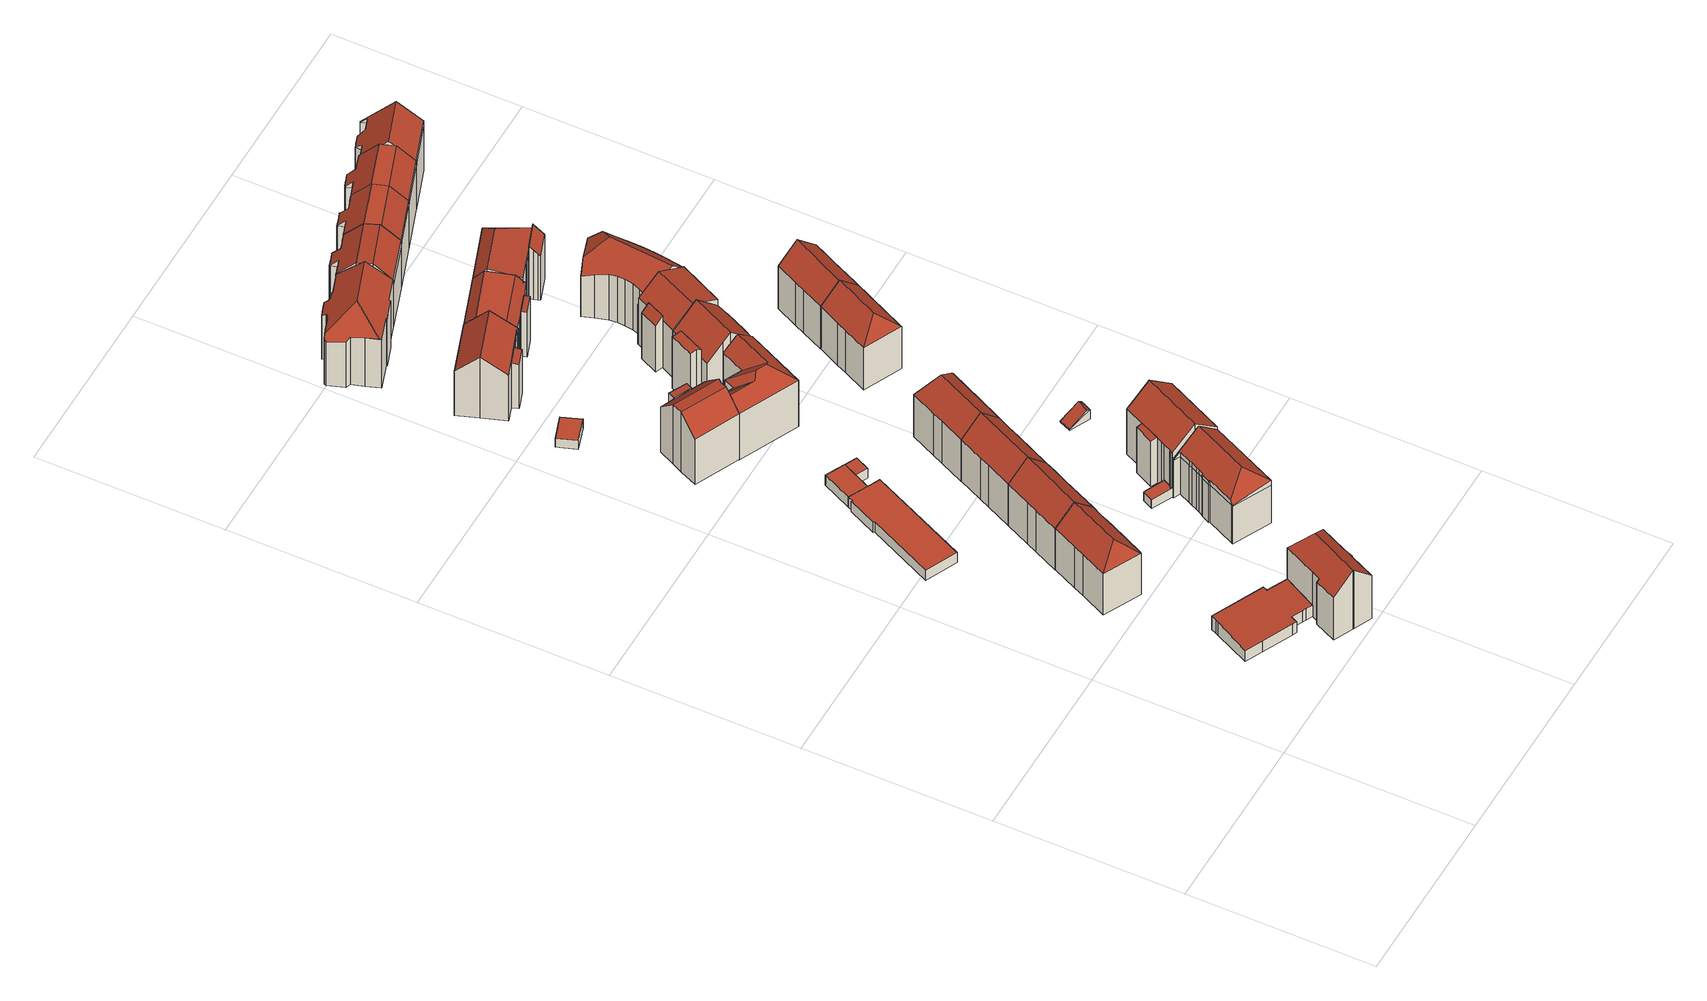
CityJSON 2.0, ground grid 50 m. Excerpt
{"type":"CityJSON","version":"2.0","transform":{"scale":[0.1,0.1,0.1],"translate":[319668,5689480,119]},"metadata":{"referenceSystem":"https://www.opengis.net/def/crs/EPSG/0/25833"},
"CityObjects":{
"building1":{"type":"Building","attributes":{"Dachtyp_tdc":"tdcPolyFlatRoof","Gemeindeschluessel":14713000,"Dachneigung":4.34,"QualitaetDacherkennung":79,"Geometrietyp2DReferenz":"3000","function":"31001_9998","roofType":"2100","measuredHeight":4.63},"geometry":[{"type":"MultiSurface","lod":"2","boundaries":[[[0,1,2,3]],[[1,4,5,2]],[[4,6,7,5]],[[6,8,9,7]],[[8,10,11,9]],[[10,12,13,11]],[[12,14,15,13]],[[14,16,17,15]],[[16,18,19,17]],[[18,20,21,19]],[[20,22,23,21]],[[22,24,25,23]],[[24,26,27,25]],[[26,0,3,27]],[[26,24,22,20,18,16,14,12,10,8,6,4,1,0]],[[3,2,5,7,9,11,13,15,17,19,21,23,25,27]]],"semantics":{"surfaces":[{"type":"WallSurface"},{"type":"RoofSurface"},{"type":"GroundSurface"}],"values":[0,0,0,0,0,0,0,0,0,0,0,0,0,0,1,2]}}]},
"building2":{"type":"Building","attributes":{"Gemeindeschluessel":14713000,"Dachtyp_tdc":"tdcHipAndGableRoof","Dachneigung":44.64,"QualitaetDacherkennung":86,"Geometrietyp2DReferenz":"3000","function":"31001_9998","roofType":"5000","measuredHeight":19.42},"geometry":[{"type":"MultiSurface","lod":"2","boundaries":[[[28,29,30,31]],[[29,32,33,30]],[[32,34,35,33]],[[34,36,37,35]],[[36,38,39,37]],[[38,40,41,39]],[[40,42,43,41]],[[42,44,45,43]],[[44,46,47,45]],[[46,48,49,47]],[[48,28,31,49]],[[44,42,50]],[[42,40,38,36,34,32,29,50]],[[29,28,48,46,44,50]],[[31,30,33,35,37,39,41,43,45,47,49]]],"semantics":{"surfaces":[{"type":"WallSurface"},{"type":"RoofSurface"},{"type":"GroundSurface"}],"values":[0,0,0,0,0,0,0,0,0,0,0,1,1,1,2]}}]},
"building3":{"type":"Building","attributes":{"Dachtyp_tdc":"tdcHipAndGableRoof","Gemeindeschluessel":14713000,"Dachneigung":44.88,"QualitaetDacherkennung":84,"Geometrietyp2DReferenz":"3000","function":"31001_9998","roofType":"5000","measuredHeight":20.05},"geometry":[{"type":"MultiSurface","lod":"2","boundaries":[[[51,52,53,54]],[[52,55,56,53]],[[55,57,58,56]],[[57,59,60,58]],[[59,61,62,60]],[[61,63,64,62]],[[63,65,66,64]],[[65,67,17,66]],[[67,68,15,17]],[[68,69,70,15]],[[69,71,72,70]],[[71,73,74,72]],[[73,51,54,74]],[[69,68,75]],[[68,67,65,63,61,59,75]],[[59,57,55,52,51,73,71,69,75]],[[54,53,56,58,60,62,64,66,17,15,70,72,74]]],"semantics":{"surfaces":[{"type":"WallSurface"},{"type":"RoofSurface"},{"type":"GroundSurface"}],"values":[0,0,0,0,0,0,0,0,0,0,0,0,0,1,1,1,2]}}]},
"building4":{"type":"Building","attributes":{"Gemeindeschluessel":14713000,"Geometrietyp2DReferenz":"3000","function":"31001_9998","roofType":"9999"},"children":["building4-1","building4-2","building4-3"]},
"building4-1":{"type":"BuildingPart","attributes":{"Dachtyp_tdc":"tdcPolyFlatRoof","Dachneigung":0,"QualitaetDacherkennung":65,"Geometrietyp2DReferenz":"3000","roofType":"1000","measuredHeight":3.36},"parents":["building4"],"geometry":[{"type":"MultiSurface","lod":"2","boundaries":[[[76,77,78,79]],[[77,80,81,78]],[[80,82,83,81]],[[82,80,77,76]],[[79,78,81,83]],[[79,83,82,76]]],"semantics":{"surfaces":[{"type":"WallSurface"},{"type":"RoofSurface"},{"type":"GroundSurface"},{"type":"ClosureSurface"}],"values":[0,0,0,1,2,3]}}]},
"building4-2":{"type":"BuildingPart","attributes":{"Dachtyp_tdc":"tdcPolyFlatRoof","Dachneigung":0,"QualitaetDacherkennung":88,"Geometrietyp2DReferenz":"3000","roofType":"1000","measuredHeight":3.45},"parents":["building4"],"geometry":[{"type":"MultiSurface","lod":"2","boundaries":[[[84,85,86,87]],[[85,88,89,86]],[[88,90,91,89]],[[90,92,93,91]],[[92,94,95,93]],[[94,96,97,95]],[[98,99,100,101]],[[99,84,87,100]],[[99,98,96,94,92,90,88,85,84]],[[87,86,89,91,93,95,97,101,100]],[[101,97,96,98]]],"semantics":{"surfaces":[{"type":"WallSurface"},{"type":"RoofSurface"},{"type":"GroundSurface"},{"type":"ClosureSurface"}],"values":[0,0,0,0,0,0,0,0,1,2,3]}}]},
"building4-3":{"type":"BuildingPart","attributes":{"Dachtyp_tdc":"tdcPolyFlatRoof","Dachneigung":0,"QualitaetDacherkennung":73,"Geometrietyp2DReferenz":"3000","roofType":"1000","measuredHeight":3.47},"parents":["building4"],"geometry":[{"type":"MultiSurface","lod":"2","boundaries":[[[102,103,76,79,104]],[[105,98,101,83,82]],[[102,104,97,96]],[[96,98,105,103,102]],[[104,79,83,101,97]],[[82,76,103,105]],[[82,83,79,76]],[[96,97,101,98]]],"semantics":{"surfaces":[{"type":"WallSurface"},{"type":"RoofSurface"},{"type":"GroundSurface"},{"type":"ClosureSurface"}],"values":[0,0,0,1,2,0,3,3]}}]},
"building5":{"type":"Building","attributes":{"Dachtyp_tdc":"tdcFreeFormRoof","Gemeindeschluessel":14713000,"Dachneigung":44.95,"QualitaetDacherkennung":86,"Geometrietyp2DReferenz":"3000","function":"31001_9998","roofType":"5000","measuredHeight":19.56},"geometry":[{"type":"MultiSurface","lod":"2","boundaries":[[[106,107,108,109]],[[107,110,111,108]],[[110,112,113,111]],[[112,114,115,113]],[[114,116,117,115]],[[116,118,119,117]],[[118,120,121,119]],[[120,122,123,121]],[[122,106,109,123]],[[124,110,107,106,122,125]],[[126,127,128,124,125,32,129]],[[116,126,129,118]],[[118,129,32,120]],[[120,32,125,122]],[[110,124,128,112]],[[112,128,127,114]],[[114,127,126,116]],[[109,108,111,113,115,117,119,121,123]]],"semantics":{"surfaces":[{"type":"WallSurface"},{"type":"RoofSurface"},{"type":"GroundSurface"}],"values":[0,0,0,0,0,0,0,0,0,1,1,0,0,0,0,0,0,2]}}]},
"building6":{"type":"Building","attributes":{"Gemeindeschluessel":14713000,"Geometrietyp2DReferenz":"3000","function":"31001_9998","roofType":"9999"},"children":["building6-1","building6-2"]},
"building6-1":{"type":"BuildingPart","attributes":{"Dachtyp_tdc":"tdcCutGableRoof","Dachneigung":44.51,"QualitaetDacherkennung":67,"Geometrietyp2DReferenz":"3000","roofType":"9999","measuredHeight":20.54},"parents":["building6"],"geometry":[{"type":"MultiSurface","lod":"2","boundaries":[[[130,131,132,133]],[[131,134,135,132]],[[134,136,137,135]],[[136,138,139,137]],[[138,140,141,139]],[[140,142,143,141]],[[142,144,145,143]],[[146,147,148,149]],[[147,150,151,148]],[[150,152,153,151]],[[152,154,155,153]],[[154,156,157,155]],[[156,158,159,157]],[[158,160,161,159]],[[160,130,133,161]],[[156,154,152,150,147,146,144,142,140,138]],[[136,134,131,130]],[[138,136,130,160,158,156]],[[133,132,135,137,139,141,143,145,149,148,151,153,155,157,159,161]],[[149,145,144,146]]],"semantics":{"surfaces":[{"type":"WallSurface"},{"type":"RoofSurface"},{"type":"GroundSurface"},{"type":"ClosureSurface"}],"values":[0,0,0,0,0,0,0,0,0,0,0,0,0,0,0,1,1,1,2,3]}}]},
"building6-2":{"type":"BuildingPart","attributes":{"Dachtyp_tdc":"tdcPolyFlatRoof","Dachneigung":2.56,"QualitaetDacherkennung":45,"Geometrietyp2DReferenz":"3000","roofType":"2100","measuredHeight":15.81},"parents":["building6"],"geometry":[{"type":"MultiSurface","lod":"2","boundaries":[[[162,163,143,145,144]],[[163,164,165,143]],[[164,166,167,165]],[[166,168,146,149,167]],[[166,164,163,162,168]],[[149,145,143,165,167]],[[162,144,146,168]],[[144,145,149,146]]],"semantics":{"surfaces":[{"type":"WallSurface"},{"type":"RoofSurface"},{"type":"GroundSurface"},{"type":"ClosureSurface"}],"values":[0,0,0,0,1,2,0,3]}}]},
"building7":{"type":"Building","attributes":{"Dachtyp_tdc":"tdcPolyFlatRoof","Gemeindeschluessel":14713000,"Dachneigung":0,"QualitaetDacherkennung":62,"Geometrietyp2DReferenz":"3000","function":"31001_9998","roofType":"1000","measuredHeight":3.03},"geometry":[{"type":"MultiSurface","lod":"2","boundaries":[[[169,170,171,172]],[[170,173,174,171]],[[173,175,176,174]],[[175,169,172,176]],[[175,173,170,169]],[[172,171,174,176]]],"semantics":{"surfaces":[{"type":"WallSurface"},{"type":"RoofSurface"},{"type":"GroundSurface"}],"values":[0,0,0,0,1,2]}}]},
"building8":{"type":"Building","attributes":{"Dachtyp_tdc":"tdcFreeFormRoof","Gemeindeschluessel":14713000,"Dachneigung":44.9,"QualitaetDacherkennung":84,"Geometrietyp2DReferenz":"3000","function":"31001_9998","roofType":"5000","measuredHeight":19.64},"geometry":[{"type":"MultiSurface","lod":"2","boundaries":[[[128,110,177,178]],[[110,179,180,177]],[[179,181,182,180]],[[181,183,184,182]],[[183,185,186,184]],[[185,187,188,186]],[[187,189,190,188]],[[189,191,192,190]],[[191,128,178,192]],[[124,193,183,181,179,110]],[[191,189,187,185,193,124,128]],[[110,128,124]],[[185,183,193]],[[178,177,180,182,184,186,188,190,192]]],"semantics":{"surfaces":[{"type":"WallSurface"},{"type":"RoofSurface"},{"type":"GroundSurface"}],"values":[0,0,0,0,0,0,0,0,0,1,1,0,0,2]}}]},
"building9":{"type":"Building","attributes":{"Dachtyp_tdc":"tdcPolyFlatRoof","Gemeindeschluessel":14713000,"Dachneigung":0,"QualitaetDacherkennung":53,"Geometrietyp2DReferenz":"3000","function":"31001_9998","roofType":"1000","measuredHeight":3},"geometry":[{"type":"MultiSurface","lod":"2","boundaries":[[[194,195,196,197]],[[195,198,199,196]],[[198,200,201,199]],[[200,202,203,201]],[[202,204,205,203]],[[204,206,207,205]],[[206,208,209,207]],[[208,210,211,209]],[[210,212,213,211]],[[212,194,197,213]],[[212,210,208,206,204,202,200,198,195,194]],[[197,196,199,201,203,205,207,209,211,213]]],"semantics":{"surfaces":[{"type":"WallSurface"},{"type":"RoofSurface"},{"type":"GroundSurface"}],"values":[0,0,0,0,0,0,0,0,0,0,1,2]}}]},
"building10":{"type":"Building","attributes":{"Dachtyp_tdc":"tdcFreeFormRoof","Gemeindeschluessel":14713000,"Dachneigung":41.39,"QualitaetDacherkennung":78,"Geometrietyp2DReferenz":"3000","function":"31001_9998","roofType":"5000","measuredHeight":19.31},"geometry":[{"type":"MultiSurface","lod":"2","boundaries":[[[214,215,216,217]],[[215,218,219,216]],[[218,220,221,219]],[[220,222,223,221]],[[222,224,225,223]],[[224,226,227,225]],[[226,228,229,227]],[[228,230,231,229]],[[230,232,233,231]],[[232,234,235,233]],[[234,236,237,235]],[[236,238,239,237]],[[238,240,241,239]],[[240,242,243,241]],[[242,214,217,243]],[[244,245,246,247,248]],[[249,250,248,247]],[[251,252,253,254,255,256,257,258,244,248,250,230,228,259]],[[224,251,259,226]],[[226,259,228]],[[238,245,244,258,240]],[[240,258,257,242]],[[242,257,256,214]],[[214,256,255,215]],[[215,255,254,218]],[[218,254,253,220]],[[220,253,252,222]],[[222,252,251,224]],[[230,250,249,232]],[[232,249,247,234]],[[234,247,246,236]],[[236,246,245,238]],[[217,216,219,221,223,225,227,229,231,233,235,237,239,241,243]]],"semantics":{"surfaces":[{"type":"WallSurface"},{"type":"RoofSurface"},{"type":"GroundSurface"}],"values":[0,0,0,0,0,0,0,0,0,0,0,0,0,0,0,1,1,1,0,0,0,0,0,0,0,0,0,0,0,0,0,0,2]}}]},
"building11":{"type":"Building","attributes":{"Gemeindeschluessel":14713000,"Geometrietyp2DReferenz":"3000","function":"31001_9998","roofType":"9999"},"children":["building11-1","building11-2"]},
"building11-1":{"type":"BuildingPart","attributes":{"Dachtyp_tdc":"tdcGableRoof","Dachneigung":36.63,"QualitaetDacherkennung":43,"Geometrietyp2DReferenz":"3000","roofType":"3100","measuredHeight":20.7},"parents":["building11"],"geometry":[{"type":"MultiSurface","lod":"2","boundaries":[[[260,261,262,263,264]],[[265,266,267]],[[265,268,269,266]],[[268,270,271,269]],[[270,272,273,271]],[[272,274,275,273]],[[274,276,277,275]],[[276,278,279,277]],[[278,280,281,279]],[[280,260,264,281]],[[276,274,272,270]],[[270,268,265,282,261,260,280,278,276]],[[264,263,283,266,269,271,273,275,277,279,281]],[[284,262,261,282]],[[284,283,263,262]],[[265,267,284,282]],[[267,266,283,284]]],"semantics":{"surfaces":[{"type":"WallSurface"},{"type":"RoofSurface"},{"type":"GroundSurface"},{"type":"ClosureSurface"}],"values":[0,0,0,0,0,0,0,0,0,0,1,1,2,0,3,0,3]}}]},
"building11-2":{"type":"BuildingPart","attributes":{"Dachtyp_tdc":"tdcPolyFlatRoof","Dachneigung":10.63,"QualitaetDacherkennung":38,"Geometrietyp2DReferenz":"3000","roofType":"2100","measuredHeight":15.28},"parents":["building11"],"geometry":[{"type":"MultiSurface","lod":"2","boundaries":[[[262,285,286,263]],[[285,287,288,286]],[[287,289,290,288]],[[289,291,292,290]],[[291,293,294,292]],[[293,295,296,294]],[[295,267,266,296]],[[284,267,295,293,291,289,287,285,262]],[[263,286,288,290,292,294,296,266,283]],[[283,266,267,284]],[[262,263,283,284]]],"semantics":{"surfaces":[{"type":"WallSurface"},{"type":"RoofSurface"},{"type":"GroundSurface"},{"type":"ClosureSurface"}],"values":[0,0,0,0,0,0,0,1,2,3,3]}}]},
"building12":{"type":"Building","attributes":{"Dachtyp_tdc":"tdcFreeFormRoof","Gemeindeschluessel":14713000,"Dachneigung":39.89,"QualitaetDacherkennung":23,"Geometrietyp2DReferenz":"3000","function":"31001_9998","roofType":"5000","measuredHeight":20.09},"geometry":[{"type":"MultiSurface","lod":"2","boundaries":[[[297,298,299,300]],[[298,301,302,299]],[[301,303,304,302]],[[303,305,306,304]],[[305,307,308,306]],[[307,131,309,308]],[[131,310,311,309]],[[310,312,313,311]],[[312,297,300,313]],[[314,131,307,315,316,317]],[[307,305,318,319,315]],[[318,303,301,319]],[[316,315,319,301,298]],[[317,316,298,297]],[[312,317,297]],[[310,317,312]],[[310,314,317]],[[131,314,310]],[[303,318,305]],[[300,299,302,304,306,308,309,311,313]]],"semantics":{"surfaces":[{"type":"WallSurface"},{"type":"RoofSurface"},{"type":"GroundSurface"}],"values":[0,0,0,0,0,0,0,0,0,1,1,1,1,1,1,1,1,0,0,2]}}]},
"building13":{"type":"Building","attributes":{"Dachtyp_tdc":"tdcHipAndGableRoof","Gemeindeschluessel":14713000,"Dachneigung":44.8,"QualitaetDacherkennung":79,"Geometrietyp2DReferenz":"3000","function":"31001_9998","roofType":"5000","measuredHeight":19.92},"geometry":[{"type":"MultiSurface","lod":"2","boundaries":[[[320,321,322,323]],[[321,185,324,322]],[[185,193,325,324]],[[193,183,326,325]],[[183,327,328,326]],[[327,329,330,328]],[[329,331,332,330]],[[331,333,334,332]],[[333,335,336,334]],[[335,337,338,336]],[[337,320,323,338]],[[333,331,339]],[[331,329,327,183,193,339]],[[193,185,321,320,337,335,333,339]],[[323,322,324,325,326,328,330,332,334,336,338]]],"semantics":{"surfaces":[{"type":"WallSurface"},{"type":"RoofSurface"},{"type":"GroundSurface"}],"values":[0,0,0,0,0,0,0,0,0,0,0,1,1,1,2]}}]},
"building14":{"type":"Building","attributes":{"Dachtyp_tdc":"tdcFreeFormRoof","Gemeindeschluessel":14713000,"Dachneigung":38.81,"QualitaetDacherkennung":65,"Geometrietyp2DReferenz":"3000","function":"31001_9998","roofType":"5000","measuredHeight":21.49},"geometry":[{"type":"MultiSurface","lod":"2","boundaries":[[[340,341,342,343]],[[341,344,345,342]],[[344,346,347,345]],[[346,348,349,347]],[[348,350,351,349]],[[350,352,353,351]],[[352,354,355,353]],[[354,356,357,355]],[[356,358,359,357]],[[358,360,361,359]],[[360,362,363,361]],[[362,364,365,363]],[[364,366,367,365]],[[366,368,369,367]],[[368,370,371,369]],[[370,372,373,371]],[[372,374,375,373]],[[374,376,377,375]],[[376,378,379,377]],[[378,380,381,379]],[[380,382,383,381]],[[382,384,385,383]],[[384,386,387,385]],[[386,388,389,387]],[[388,390,391,389]],[[390,392,393,391]],[[392,394,395,393]],[[394,340,343,395]],[[384,382,380,396,397,398,388,386]],[[370,368,399,397,396,378,376,374,372]],[[340,394,392,390,398,397,399,366,364,362,360,358,356,354,352,350,348,346,344,341]],[[390,388,398]],[[380,378,396]],[[368,366,399]],[[343,342,345,347,349,351,353,355,357,359,361,363,365,367,369,371,373,375,377,379,381,383,385,387,389,391,393,395]]],"semantics":{"surfaces":[{"type":"WallSurface"},{"type":"RoofSurface"},{"type":"GroundSurface"}],"values":[0,0,0,0,0,0,0,0,0,0,0,0,0,0,0,0,0,0,0,0,0,0,0,0,0,0,0,0,1,1,1,0,0,0,2]}}]},
"building15":{"type":"Building","attributes":{"Gemeindeschluessel":14713000,"Geometrietyp2DReferenz":"3000","function":"31001_9998","roofType":"9999"},"children":["building15-1","building15-2"]},
"building15-1":{"type":"BuildingPart","attributes":{"Dachtyp_tdc":"tdcPolyFlatRoof","Dachneigung":3.16,"QualitaetDacherkennung":42,"Geometrietyp2DReferenz":"3000","roofType":"2100","measuredHeight":15.57},"parents":["building15"],"geometry":[{"type":"MultiSurface","lod":"2","boundaries":[[[400,401,402,403]],[[401,404,405,406,402]],[[407,408,409]],[[407,410,411,408]],[[410,400,403,411]],[[410,407,404,401,400]],[[403,402,406,408,411]],[[409,405,404,407]],[[409,408,406,405]]],"semantics":{"surfaces":[{"type":"WallSurface"},{"type":"RoofSurface"},{"type":"GroundSurface"},{"type":"ClosureSurface"}],"values":[0,0,0,0,0,1,2,0,3]}}]},
"building15-2":{"type":"BuildingPart","attributes":{"Dachtyp_tdc":"tdcFreeFormRoof","Dachneigung":39.72,"QualitaetDacherkennung":66,"Geometrietyp2DReferenz":"3000","roofType":"5000","measuredHeight":20.85},"parents":["building15"],"geometry":[{"type":"MultiSurface","lod":"2","boundaries":[[[412,413,414,415]],[[413,416,417,414]],[[416,418,419,417]],[[418,420,421,419]],[[420,409,408,421]],[[405,422,402,406]],[[422,423,424,402]],[[423,425,426,424]],[[425,427,428,426]],[[427,429,430,428]],[[429,431,432,430]],[[431,433,434,432]],[[433,435,436,434]],[[435,412,415,436]],[[431,429,427,425]],[[425,423,422,405,409,420,418,416,413,412,435,433,431]],[[415,414,417,419,421,408,406,402,424,426,428,430,432,434,436]],[[406,408,409,405]]],"semantics":{"surfaces":[{"type":"WallSurface"},{"type":"RoofSurface"},{"type":"GroundSurface"},{"type":"ClosureSurface"}],"values":[0,0,0,0,0,0,0,0,0,0,0,0,0,0,1,1,2,3]}}]},
"building16":{"type":"Building","attributes":{"Gemeindeschluessel":14713000,"Geometrietyp2DReferenz":"3000","function":"31001_9998","roofType":"9999"},"children":["building16-1","building16-2"]},
"building16-1":{"type":"BuildingPart","attributes":{"Dachtyp_tdc":"tdcGableRoof","Dachneigung":43.03,"QualitaetDacherkennung":54,"Geometrietyp2DReferenz":"3000","roofType":"3100","measuredHeight":21.4},"parents":["building16"],"geometry":[{"type":"MultiSurface","lod":"2","boundaries":[[[437,438,439,440]],[[438,441,442,439]],[[441,443,444,442]],[[443,445,446,444]],[[445,447,448,446]],[[447,449,450,448]],[[449,451,452,450]],[[453,454,455,456]],[[454,457,458,455]],[[457,459,460,458]],[[459,461,462,460]],[[461,463,464,462]],[[463,437,440,464]],[[459,457,454,453,465,451,449,447,445]],[[445,443,441,438,437,463,461,459]],[[440,439,442,444,446,448,450,452,466,456,455,458,460,462,464]],[[465,466,452,451]],[[453,456,466,465]]],"semantics":{"surfaces":[{"type":"WallSurface"},{"type":"RoofSurface"},{"type":"GroundSurface"},{"type":"ClosureSurface"}],"values":[0,0,0,0,0,0,0,0,0,0,0,0,0,1,1,2,3,3]}}]},
"building16-2":{"type":"BuildingPart","attributes":{"Dachtyp_tdc":"tdcPolyFlatRoof","Dachneigung":5.11,"QualitaetDacherkennung":45,"Geometrietyp2DReferenz":"3000","roofType":"2100","measuredHeight":17.83},"parents":["building16"],"geometry":[{"type":"MultiSurface","lod":"2","boundaries":[[[467,468,469,452,451]],[[468,470,471,469]],[[470,472,473,471]],[[472,474,453,456,473]],[[472,470,468,467,475,474]],[[456,466,452,469,471,473]],[[465,453,474,475]],[[465,466,456,453]],[[451,465,475,467]],[[451,452,466,465]]],"semantics":{"surfaces":[{"type":"WallSurface"},{"type":"RoofSurface"},{"type":"GroundSurface"},{"type":"ClosureSurface"}],"values":[0,0,0,0,1,2,0,3,0,3]}}]},
"building17":{"type":"Building","attributes":{"Gemeindeschluessel":14713000,"Geometrietyp2DReferenz":"3000","function":"31001_9998","roofType":"9999"},"children":["building17-1","building17-2"]},
"building17-1":{"type":"BuildingPart","attributes":{"Dachtyp_tdc":"tdcCutGableRoof","Dachneigung":2.34,"QualitaetDacherkennung":76,"Geometrietyp2DReferenz":"3000","roofType":"9999","measuredHeight":17.82},"parents":["building17"],"geometry":[{"type":"MultiSurface","lod":"2","boundaries":[[[476,477,478,479]],[[477,480,481,478]],[[482,483,484,485]],[[483,486,487,484]],[[486,488,489,487]],[[488,490,491,489]],[[490,492,493,491]],[[492,494,495,493]],[[494,496,497,495]],[[496,498,499,497]],[[498,500,501,499]],[[500,502,503,501]],[[502,504,505,503]],[[504,506,507,505]],[[506,476,479,507]],[[496,494,492,490,488,486,483,482,508,480,477,476,506]],[[504,502,500,498]],[[506,504,498,496]],[[479,478,481,509,485,484,487,489,491,493,495,497,499,501,503,505,507]],[[509,481,480,508]],[[485,509,508,482]]],"semantics":{"surfaces":[{"type":"WallSurface"},{"type":"RoofSurface"},{"type":"GroundSurface"},{"type":"ClosureSurface"}],"values":[0,0,0,0,0,0,0,0,0,0,0,0,0,0,0,1,1,1,2,3,3]}}]},
"building17-2":{"type":"BuildingPart","attributes":{"Dachtyp_tdc":"tdcPolyFlatRoof","Dachneigung":6.03,"QualitaetDacherkennung":33,"Geometrietyp2DReferenz":"3000","roofType":"2100","measuredHeight":15.34},"parents":["building17"],"geometry":[{"type":"MultiSurface","lod":"2","boundaries":[[[510,511,485,512]],[[511,482,485]],[[513,514,515,481,480]],[[514,510,512,515]],[[514,513,516,511,510]],[[512,485,509,481,515]],[[516,508,482,511]],[[508,509,485,482]],[[513,480,508,516]],[[480,481,509,508]]],"semantics":{"surfaces":[{"type":"WallSurface"},{"type":"RoofSurface"},{"type":"GroundSurface"},{"type":"ClosureSurface"}],"values":[0,0,0,0,1,2,0,3,0,3]}}]},
"building18":{"type":"Building","attributes":{"Dachtyp_tdc":"tdcFreeFormRoof","Gemeindeschluessel":14713000,"Dachneigung":31.48,"QualitaetDacherkennung":13,"Geometrietyp2DReferenz":"3000","function":"31001_9998","roofType":"5000","measuredHeight":3.6},"geometry":[{"type":"MultiSurface","lod":"2","boundaries":[[[517,518,519,520]],[[518,521,522,519]],[[521,523,524,522]],[[523,525,526,524]],[[525,527,528,526]],[[527,529,530,528]],[[529,531,532,530]],[[531,517,520,532]],[[533,534,531,529]],[[527,525,523,521,518,517,534,533]],[[517,531,534]],[[529,527,533]],[[520,519,522,524,526,528,530,532]]],"semantics":{"surfaces":[{"type":"WallSurface"},{"type":"RoofSurface"},{"type":"GroundSurface"}],"values":[0,0,0,0,0,0,0,0,1,1,0,0,2]}}]},
"building19":{"type":"Building","attributes":{"Gemeindeschluessel":14713000,"Geometrietyp2DReferenz":"3000","function":"31001_9998","roofType":"9999"},"children":["building19-1","building19-2"]},
"building19-1":{"type":"BuildingPart","attributes":{"Dachtyp_tdc":"tdcPolyFlatRoof","Dachneigung":46.12,"QualitaetDacherkennung":38,"Geometrietyp2DReferenz":"3000","roofType":"2100","measuredHeight":17.7},"parents":["building19"],"geometry":[{"type":"MultiSurface","lod":"2","boundaries":[[[535,536,537,538]],[[536,539,537]],[[540,541,542,543,544]],[[541,535,538,542]],[[541,540,536,535]],[[538,537,543,542]],[[544,539,536,540]],[[544,543,537,539]]],"semantics":{"surfaces":[{"type":"WallSurface"},{"type":"RoofSurface"},{"type":"GroundSurface"},{"type":"ClosureSurface"}],"values":[0,0,0,0,1,2,0,3]}}]},
"building19-2":{"type":"BuildingPart","attributes":{"Dachtyp_tdc":"tdcGableRoof","Dachneigung":23.77,"QualitaetDacherkennung":35,"Geometrietyp2DReferenz":"3000","roofType":"3100","measuredHeight":21.16},"parents":["building19"],"geometry":[{"type":"MultiSurface","lod":"2","boundaries":[[[545,546,547,548]],[[546,549,550,547]],[[549,544,543,550]],[[539,551,552,537]],[[551,553,554,552]],[[553,555,556,554]],[[555,557,558,556]],[[557,545,548,558]],[[553,551,539,544,549,546,545]],[[545,557,555,553]],[[548,547,550,543,537,552,554,556,558]],[[539,537,543,544]]],"semantics":{"surfaces":[{"type":"WallSurface"},{"type":"RoofSurface"},{"type":"GroundSurface"},{"type":"ClosureSurface"}],"values":[0,0,0,0,0,0,0,0,1,1,2,3]}}]},
"building20":{"type":"Building","attributes":{"Dachtyp_tdc":"tdcFreeFormRoof","Gemeindeschluessel":14713000,"Dachneigung":43.93,"QualitaetDacherkennung":60,"Geometrietyp2DReferenz":"3000","function":"31001_9998","roofType":"5000","measuredHeight":21.05},"geometry":[{"type":"MultiSurface","lod":"2","boundaries":[[[559,560,561,562]],[[563,564,565,566]],[[566,565,567,568]],[[568,567,569]],[[569,570,571]],[[571,570,572,573]],[[573,572,574,575]],[[575,574,576,577]],[[577,576,578,579]],[[579,578,580,581]],[[581,580,582,583,584,585]],[[562,561,586,587]],[[587,586,588,589]],[[589,588,590,591]],[[591,590,592,593]],[[593,592,594,595]],[[595,594,596,597]],[[597,596,564,563]],[[598,368,599,600]],[[585,584,368,598]],[[601,602,603,604,605,606,607,608,609,610,611,612,613,614,615,616,617,618,619,620,621]],[[566,568,602,601]],[[568,569,603,602]],[[569,571,604,603]],[[571,573,605,604]],[[573,575,606,605]],[[575,577,607,606]],[[577,579,608,607]],[[579,581,609,608]],[[581,585,610,609]],[[585,598,611,610]],[[598,600,612,611]],[[600,559,613,612]],[[559,562,614,613]],[[562,587,615,614]],[[587,589,616,615]],[[589,591,617,616]],[[591,593,618,617]],[[593,595,619,618]],[[595,597,620,619]],[[597,563,621,620]],[[563,566,601,621]],[[584,583,599,368]],[[564,596,594,592,590,588,586,561,582,580,578,576,574,572,570,569,567,565]],[[583,582,561,560,599]],[[600,599,560,559]]],"semantics":{"surfaces":[{"type":"WallSurface"},{"type":"GroundSurface"},{"type":"RoofSurface"}],"values":[0,0,0,0,0,0,0,0,0,0,0,0,0,0,0,0,0,0,0,0,1,0,0,0,0,0,0,0,0,0,0,0,0,0,0,0,0,0,0,0,0,0,2,2,2,0]}}]},
"building21":{"type":"Building","attributes":{"Dachtyp_tdc":"tdcFreeFormRoof","Gemeindeschluessel":14713000,"Dachneigung":44.2,"QualitaetDacherkennung":78,"Geometrietyp2DReferenz":"3000","function":"31001_9998","roofType":"5000","measuredHeight":19.66},"geometry":[{"type":"MultiSurface","lod":"2","boundaries":[[[622,623,624,625]],[[623,626,627,624]],[[626,628,629,627]],[[628,630,631,629]],[[630,632,633,631]],[[632,634,635,633]],[[634,636,637,635]],[[636,638,639,637]],[[638,640,641,639]],[[640,642,643,641]],[[642,622,625,643]],[[644,645,638]],[[630,628,626,623,646,645,644,636,634,632]],[[645,646,622,642,640,638]],[[638,636,644]],[[623,622,646]],[[625,624,627,629,631,633,635,637,639,641,643]]],"semantics":{"surfaces":[{"type":"WallSurface"},{"type":"RoofSurface"},{"type":"GroundSurface"}],"values":[0,0,0,0,0,0,0,0,0,0,0,1,1,1,0,0,2]}}]},
"building22":{"type":"Building","attributes":{"Gemeindeschluessel":14713000,"Geometrietyp2DReferenz":"3000","function":"31001_9998","roofType":"9999"},"children":["building22-1","building22-2"]},
"building22-1":{"type":"BuildingPart","attributes":{"Dachtyp_tdc":"tdcHipAndGableRoof","Dachneigung":11.13,"QualitaetDacherkennung":38,"Geometrietyp2DReferenz":"3000","roofType":"5000","measuredHeight":18.55},"parents":["building22"],"geometry":[{"type":"MultiSurface","lod":"2","boundaries":[[[647,648,649,650]],[[648,651,652,649]],[[651,653,654,652]],[[653,655,656,654]],[[655,657,658,656]],[[657,659,660,658]],[[661,662,663,664]],[[662,647,650,663]],[[659,657,665]],[[657,655,653,665]],[[653,651,648,647,662,661,659,665]],[[650,649,652,654,656,658,660,664,663]],[[661,664,660,659]]],"semantics":{"surfaces":[{"type":"WallSurface"},{"type":"RoofSurface"},{"type":"GroundSurface"},{"type":"ClosureSurface"}],"values":[0,0,0,0,0,0,0,0,1,1,1,2,3]}}]},
"building22-2":{"type":"BuildingPart","attributes":{"Dachtyp_tdc":"tdcPolyFlatRoof","Dachneigung":45.66,"QualitaetDacherkennung":36,"Geometrietyp2DReferenz":"3000","roofType":"2100","measuredHeight":17.94},"parents":["building22"],"geometry":[{"type":"MultiSurface","lod":"2","boundaries":[[[666,667,668,660,659]],[[667,669,670,668]],[[669,671,672,670]],[[671,673,674,672]],[[673,675,661,664,674]],[[675,673,671,669,667,666]],[[660,668,670,672,674,664]],[[659,661,675,666]],[[659,660,664,661]]],"semantics":{"surfaces":[{"type":"WallSurface"},{"type":"RoofSurface"},{"type":"GroundSurface"},{"type":"ClosureSurface"}],"values":[0,0,0,0,0,1,2,0,3]}}]},
"building23":{"type":"Building","attributes":{"Dachtyp_tdc":"tdcFreeFormRoof","Gemeindeschluessel":14713000,"Dachneigung":36.7,"QualitaetDacherkennung":36,"Geometrietyp2DReferenz":"3000","function":"31001_9998","roofType":"5000","measuredHeight":20.38},"geometry":[{"type":"MultiSurface","lod":"2","boundaries":[[[676,677,678,679]],[[677,680,681,678]],[[680,682,683,681]],[[682,684,685,683]],[[684,686,687,685]],[[686,688,689,687]],[[688,690,691,689]],[[690,692,693,691]],[[692,694,695,693]],[[694,696,697,695]],[[696,698,556,697]],[[698,699,552,556]],[[699,700,701,552]],[[700,702,703,701]],[[702,704,705,703]],[[704,706,707,705]],[[706,708,709,707]],[[708,710,711,709]],[[710,676,679,711]],[[712,684,682,713,714]],[[715,714,713,680,677,676,710,708,706,704,702,700,699]],[[692,690,688,686,712,714,715,698,696,694]],[[699,698,715]],[[686,684,712]],[[682,680,713]],[[679,678,681,683,685,687,689,691,693,695,697,556,552,701,703,705,707,709,711]]],"semantics":{"surfaces":[{"type":"WallSurface"},{"type":"RoofSurface"},{"type":"GroundSurface"}],"values":[0,0,0,0,0,0,0,0,0,0,0,0,0,0,0,0,0,0,0,1,1,1,0,0,0,2]}}]},
"building24":{"type":"Building","attributes":{"Dachtyp_tdc":"tdcFreeFormRoof","Gemeindeschluessel":14713000,"Dachneigung":43.32,"QualitaetDacherkennung":59,"Geometrietyp2DReferenz":"3000","function":"31001_9998","roofType":"5000","measuredHeight":21.02},"geometry":[{"type":"MultiSurface","lod":"2","boundaries":[[[716,717,718,719]],[[717,720,721,718]],[[720,722,723,721]],[[722,724,725,723]],[[724,726,727,725]],[[726,728,729,727]],[[728,730,731,729]],[[730,732,733,731]],[[732,734,735,733]],[[734,736,737,735]],[[736,738,739,737]],[[738,740,741,739]],[[740,742,743,741]],[[742,744,745,743]],[[744,746,747,745]],[[746,748,749,747]],[[748,750,751,749]],[[750,752,753,751]],[[752,754,755,753]],[[754,716,719,755]],[[756,757,758,584]],[[759,760,761,762,763,764,738,736,734,732,765,766,767,768,769,580,582,770]],[[757,770,582,758]],[[716,758,582,717]],[[717,582,580,720]],[[720,580,769,722]],[[722,769,768,724]],[[724,768,767,726]],[[726,767,766,728]],[[728,766,765,730]],[[730,765,732]],[[738,764,740]],[[740,764,763,742]],[[742,763,762,744]],[[744,762,761,746]],[[746,761,760,748]],[[748,760,759,750]],[[750,759,770,757,756,752]],[[754,584,758,716]],[[752,756,584,754]],[[719,718,721,723,725,727,729,731,733,735,737,739,741,743,745,747,749,751,753,755]]],"semantics":{"surfaces":[{"type":"WallSurface"},{"type":"RoofSurface"},{"type":"GroundSurface"}],"values":[0,0,0,0,0,0,0,0,0,0,0,0,0,0,0,0,0,0,0,0,1,1,1,0,0,0,0,0,0,0,0,0,0,0,0,0,0,0,0,0,2]}}]},
"building25":{"type":"Building","attributes":{"Dachtyp_tdc":"tdcFreeFormRoof","Gemeindeschluessel":14713000,"Dachneigung":44.08,"QualitaetDacherkennung":84,"Geometrietyp2DReferenz":"3000","function":"31001_9998","roofType":"5000","measuredHeight":19.86},"geometry":[{"type":"MultiSurface","lod":"2","boundaries":[[[622,771,772,773]],[[771,774,775,772]],[[774,776,777,775]],[[776,778,779,777]],[[778,780,781,779]],[[780,782,783,781]],[[782,784,785,783]],[[784,786,787,785]],[[786,788,789,787]],[[788,623,790,789]],[[623,622,773,790]],[[784,782,780,778,791,792,623,788,786]],[[776,774,771,622,792,791]],[[623,792,622]],[[776,791,778]],[[773,772,775,777,779,781,783,785,787,789,790]]],"semantics":{"surfaces":[{"type":"WallSurface"},{"type":"RoofSurface"},{"type":"GroundSurface"}],"values":[0,0,0,0,0,0,0,0,0,0,0,1,1,0,0,2]}}]},
"building26":{"type":"Building","attributes":{"Dachtyp_tdc":"tdcFreeFormRoof","Gemeindeschluessel":14713000,"Dachneigung":44.23,"QualitaetDacherkennung":59,"Geometrietyp2DReferenz":"3000","function":"31001_9998","roofType":"5000","measuredHeight":21.18},"geometry":[{"type":"MultiSurface","lod":"2","boundaries":[[[793,794,795,796]],[[794,797,798,795]],[[797,799,800,798]],[[799,801,802,800]],[[801,803,804,802]],[[803,805,806,804]],[[805,807,808,806]],[[807,809,810,808]],[[809,811,812,810]],[[811,813,814,812]],[[813,815,816,814]],[[815,817,818,816]],[[817,819,820,818]],[[819,821,822,820]],[[821,823,824,822]],[[823,825,826,824]],[[825,827,828,826]],[[827,829,830,828]],[[829,831,832,830]],[[831,833,834,832]],[[833,793,796,834]],[[835,836,757,756]],[[837,838,839,840,841,842,809,843,844,845,846,847,848,849,850,851,852,853,854]],[[852,757,836,853]],[[821,837,854,823]],[[823,854,853,825]],[[825,853,836,827]],[[833,851,850,793]],[[831,756,757,852,851,833]],[[793,850,849,794]],[[794,849,848,797]],[[797,848,847,799]],[[799,847,846,801]],[[801,846,845,803]],[[803,845,844,805]],[[805,844,843,807]],[[807,843,809]],[[809,842,811]],[[811,842,841,813]],[[813,841,840,815]],[[815,840,839,817]],[[817,839,838,819]],[[819,838,837,821]],[[829,835,756,831]],[[827,836,835,829]],[[796,795,798,800,802,804,806,808,810,812,814,816,818,820,822,824,826,828,830,832,834]]],"semantics":{"surfaces":[{"type":"WallSurface"},{"type":"RoofSurface"},{"type":"GroundSurface"}],"values":[0,0,0,0,0,0,0,0,0,0,0,0,0,0,0,0,0,0,0,0,0,1,1,1,0,0,0,0,0,0,0,0,0,0,0,0,0,0,0,0,0,0,0,0,0,2]}}]},
"building27":{"type":"Building","attributes":{"Dachtyp_tdc":"tdcFreeFormRoof","Gemeindeschluessel":14713000,"Dachneigung":43.35,"QualitaetDacherkennung":45,"Geometrietyp2DReferenz":"3000","function":"31001_9998","roofType":"5000","measuredHeight":22.58},"geometry":[{"type":"MultiSurface","lod":"2","boundaries":[[[855,856,857,858]],[[856,859,860,857]],[[859,861,862,860]],[[863,864,865,866]],[[867,868,869,870,871,872,873,874,875,865,864,855,876,877]],[[878,867,877,879]],[[879,877,876]],[[855,864,863,856]],[[859,866,865,875,861]],[[861,875,874,880]],[[880,874,873,881]],[[881,873,872]],[[868,867,878]],[[856,863,866,859]],[[862,882,883,884,885,886,887,888,889,890,891,858,857,860]],[[861,880,882,862]],[[880,881,883,882]],[[881,872,884,883]],[[872,871,885,884]],[[871,870,886,885]],[[870,869,887,886]],[[869,868,888,887]],[[868,878,889,888]],[[878,879,890,889]],[[879,876,891,890]],[[876,855,858,891]]],"semantics":{"surfaces":[{"type":"WallSurface"},{"type":"RoofSurface"},{"type":"GroundSurface"}],"values":[0,0,0,1,1,0,0,0,0,0,0,0,0,0,2,0,0,0,0,0,0,0,0,0,0,0]}}]}
},
"vertices":[
[242,180,68],[197,201,68],[197,201,31],[242,180,31],[241,295,76],[241,295,31],[244,302,76],[244,302,31],[251,317,78],[251,317,31],[387,252,78],[387,252,31],[382,241,77],[382,241,31],[436,215,77],[436,215,31],[395,128,69],[395,128,31],[379,136,69],[379,136,31],[369,140,69],[369,140,31],[340,154,69],[340,154,31],[333,137,68],[333,137,31],[322,142,68],[322,142,31],
[254,726,170],[304,702,224],[304,702,30],[254,726,30],[354,679,170],[354,679,30],[341,652,170],[341,652,30],[331,631,170],[331,631,30],[323,612,170],[323,612,30],[278,517,170],[278,517,30],[276,513,170],[276,513,30],[178,562,170],[178,562,30],[210,631,170],[210,631,30],[223,659,170],[223,659,30],[241,567,224],
[486,72,177],[484,72,178],[484,72,31],[486,72,31],[452,3,178],[452,3,31],[405,25,230],[405,25,31],[403,26,232],[403,26,31],[351,50,176],[351,50,31],[378,108,175],[378,108,31],[384,105,182],[384,105,31],[395,128,182],[436,215,182],[529,170,179],[529,170,31],[495,97,179],[495,97,31],[497,97,176],[497,97,31],[465,158,232],
[301,1299,58],[333,1284,58],[333,1284,25],[301,1299,25],[315,1246,58],[315,1246,25],[283,1261,58],[283,1261,25],
[173,940,59],[89,979,59],[89,979,25],[173,940,25],[171,1154,59],[171,1154,25],[168,1156,59],[168,1156,25],[203,1232,59],[203,1232,25],[207,1230,59],[207,1230,25],[213,1244,59],[213,1244,25],[264,1220,59],[296,1205,59],[296,1205,25],[264,1220,25],
[250,1323,59],[301,1299,59],[250,1323,25],[283,1261,59],
[285,793,169],[297,820,169],[297,820,29],[285,793,29],[328,887,169],[328,887,29],[428,839,169],[428,839,29],[415,811,169],[415,811,29],[406,791,169],[406,791,29],[398,775,169],[398,775,29],[354,679,169],[354,679,29],[254,726,169],[254,726,29],[379,863,225],[304,702,225],[406,791,170],[415,811,170],[428,839,170],[398,775,170],
[253,1583,229],[231,1538,180],[231,1538,24],[253,1583,24],[114,1592,179],[114,1592,24],[135,1639,229],[135,1639,24],[148,1667,227],[148,1667,24],[169,1711,178],[169,1711,24],[204,1695,178],[204,1695,24],[204,1694,178],[204,1694,24],[252,1672,179],[251,1672,179],[251,1672,24],[252,1672,24],[286,1655,179],[286,1655,24],[281,1645,190],[281,1645,24],[284,1644,190],[284,1644,24],[268,1611,227],[268,1611,24],[264,1603,227],[264,1603,24],[262,1604,227],[262,1604,24],
[204,1694,182],[204,1695,182],[213,1713,181],[213,1713,24],[260,1690,181],[260,1690,24],[252,1672,182],
[91,1886,50],[74,1936,50],[74,1936,20],[91,1886,20],[138,1958,50],[138,1958,20],[157,1907,50],[157,1907,20],
[328,887,28],[428,839,28],[360,954,169],[360,954,28],[372,981,169],[372,981,28],[403,1048,169],[403,1048,28],[504,1001,170],[504,1001,28],[488,968,170],[488,968,28],[481,953,170],[481,953,28],[473,934,170],[473,934,28],[454,1024,225],
[527,615,60],[528,617,60],[528,617,30],[527,615,30],[541,643,60],[541,643,30],[549,640,60],[549,640,30],[595,618,60],[595,618,30],[585,597,60],[585,597,30],[583,598,60],[583,598,30],[580,593,60],[580,593,30],[583,592,60],[583,592,30],[582,589,60],[582,589,30],
[560,501,157],[562,500,157],[562,500,29],[560,501,29],[569,514,157],[569,514,29],[572,522,157],[572,522,29],[579,537,157],[579,537,29],[584,547,157],[584,547,29],[598,578,157],[598,578,29],[580,586,157],[580,586,29],[582,589,157],[582,589,29],[701,534,157],[701,534,29],[615,349,157],[615,349,29],[514,398,157],[514,398,29],[516,401,157],[516,401,29],[551,477,157],[551,477,29],[549,478,157],[549,478,29],[517,405,173],[516,401,167],[514,398,161],[615,349,173],[581,409,222],[701,534,173],[650,557,222],[584,547,174],[579,537,174],[572,522,174],[569,514,174],[562,500,174],[560,501,172],[549,478,172],[551,477,174],[598,578,174],
[240,2117,172],[235,2115,172],[235,2115,169],[235,2115,17],[240,2117,17],[139,2085,174],[139,2085,17],[139,2085,170],[99,2071,174],[99,2071,17],[77,2134,224],[77,2134,17],[58,2191,166],[58,2191,17],[200,2240,167],[200,2240,17],[219,2184,224],[219,2184,17],[241,2122,175],[241,2122,17],[239,2120,174],[239,2120,17],[233,2119,175],[233,2119,17],[233,2119,170],
[233,2118,170],[233,2118,17],[211,2110,170],[211,2110,17],[202,2107,170],[202,2107,17],[187,2102,170],[187,2102,17],[192,2083,166],[192,2083,17],[146,2067,166],[146,2067,17],
[297,1588,180],[310,1616,180],[310,1616,23],[297,1588,23],[355,1595,180],[355,1595,23],[385,1659,180],[385,1659,23],[462,1623,180],[462,1623,23],[387,1464,180],[387,1464,23],[231,1538,23],[262,1604,180],[262,1604,23],[264,1603,180],[264,1603,23],[247,1571,211],[362,1534,224],[335,1547,224],[314,1539,211],[423,1641,216],[375,1538,216],
[525,1046,170],[518,1031,170],[518,1031,26],[525,1046,26],[504,1001,26],[454,1024,26],[403,1048,26],[434,1114,169],[434,1114,26],[447,1142,169],[447,1142,26],[480,1211,169],[480,1211,26],[580,1164,170],[580,1164,26],[579,1160,170],[579,1160,26],[535,1067,170],[535,1067,26],[518,1160,225],
[75,2531,174],[78,2536,171],[78,2536,16],[75,2531,16],[75,2546,163],[75,2546,16],[85,2550,163],[85,2550,16],[105,2557,163],[105,2557,16],[116,2561,163],[116,2561,16],[119,2552,171],[119,2552,16],[125,2549,174],[125,2549,16],[140,2554,175],[140,2554,16],[141,2551,177],[141,2551,16],[164,2559,177],[164,2559,16],[172,2562,177],[172,2562,16],[186,2567,177],[186,2567,16],[195,2571,177],[195,2571,16],[240,2444,178],[240,2444,16],[179,2423,179],[179,2423,16],[180,2420,176],[180,2420,16],[125,2401,176],[125,2401,16],[124,2403,179],[124,2403,16],[58,2381,179],[58,2381,16],[45,2417,181],[45,2417,16],[34,2450,178],[34,2450,16],[22,2455,169],[22,2455,16],[6,2498,165],[6,2498,16],[8,2505,168],[8,2505,16],[38,2516,176],[38,2516,16],[62,2524,177],[62,2524,16],[61,2526,175],[61,2526,16],[56,2386,183],[99,2465,231],[18,2509,176],[218,2507,231],
[614,700,182],[630,694,183],[630,694,28],[614,700,28],[630,693,183],[630,693,181],[630,693,28],[606,642,183],[606,642,28],[606,642,181],[590,650,182],[590,650,28],
[580,593,178],[583,598,179],[583,598,28],[580,593,28],[585,597,181],[585,597,28],[595,618,181],[595,618,28],[599,627,181],[599,627,28],[630,694,181],[655,747,181],[655,747,28],[715,719,236],[715,719,28],[775,691,181],[775,691,28],[701,534,181],[701,534,28],[641,561,236],[641,561,28],[582,589,181],[582,589,28],[583,592,181],[583,592,28],
[505,1711,173],[477,1651,173],[477,1651,22],[505,1711,22],[476,1652,175],[476,1652,22],[462,1623,175],[462,1623,22],[404,1650,236],[404,1650,22],[385,1659,216],[385,1659,22],[343,1679,173],[343,1679,22],[353,1700,173],[353,1700,22],[376,1773,163],[388,1775,173],[388,1775,22],[376,1773,22],[398,1797,173],[398,1797,22],[459,1768,236],[459,1768,22],[517,1741,174],[517,1741,22],[504,1711,174],[504,1711,22],[385,1769,173],[385,1769,22],
[353,1700,200],[348,1710,200],[348,1710,22],[333,1717,198],[333,1717,22],[362,1780,198],[362,1780,22],[376,1773,199],[385,1769,200],
[379,2177,173],[382,2171,166],[382,2171,16],[379,2177,16],[344,2156,165],[344,2156,16],[295,2140,166],[279,2134,166],[279,2134,16],[295,2140,16],[269,2131,166],[269,2131,16],[249,2124,166],[249,2124,16],[250,2121,162],[250,2121,16],[242,2118,163],[242,2118,16],[241,2122,166],[241,2122,16],[233,2145,191],[233,2145,16],[209,2214,194],[209,2214,16],[200,2240,164],[200,2240,16],[340,2289,164],[340,2289,16],[349,2264,194],[349,2264,16],[373,2194,191],[373,2194,16],[343,2157,166],[343,2157,16],
[300,2126,168],[295,2140,169],[300,2126,16],[344,2156,169],[348,2143,168],[348,2143,16],[343,2157,169],
[728,903,59],[728,901,59],[728,901,29],[728,903,29],[725,902,61],[725,902,29],[723,898,61],[723,898,29],[726,897,59],[726,897,29],[713,872,59],[713,872,29],[659,897,33],[659,897,29],[673,929,33],[673,929,29],[705,875,65],[720,906,65],
[418,1889,170],[436,1880,192],[436,1880,15],[418,1889,15],[436,1880,175],[414,1832,192],[395,1840,170],[395,1840,15],[414,1832,15],[414,1832,175],
[451,1772,227],[398,1797,175],[398,1797,15],[451,1772,15],[414,1831,175],[414,1831,15],[453,1915,175],[453,1915,15],[506,1890,227],[506,1890,15],[573,1859,194],[573,1859,15],[517,1741,194],[517,1741,15],
[217,2508,157],[217,2508,224],[211,2526,223],[211,2526,157],[228,2605,157],[228,2605,158],[241,2609,158],[241,2609,157],[253,2613,158],[253,2613,157],[266,2618,157],[267,2616,160],[267,2616,157],[273,2598,178],[273,2598,157],[291,2604,178],[291,2604,157],[295,2606,178],[295,2606,157],[308,2610,178],[308,2610,157],[314,2613,178],[314,2613,157],[330,2568,223],[343,2531,225],[359,2485,178],[359,2485,157],[195,2571,178],[195,2571,157],[197,2571,178],[197,2571,157],[215,2577,178],[215,2577,157],[218,2578,178],[218,2578,157],[235,2584,179],[235,2584,157],[229,2602,160],[229,2602,157],[240,2444,157],[224,2489,225],[224,2489,157],[241,2609,14],[253,2613,14],[266,2618,14],[267,2616,14],[273,2598,14],[291,2604,14],[295,2606,14],[308,2610,14],[314,2613,14],[359,2485,14],[240,2444,14],[224,2489,14],[217,2508,14],[211,2526,14],[195,2571,14],[197,2571,14],[215,2577,14],[218,2578,14],[235,2584,14],[229,2602,14],[228,2605,14],
[630,1531,165],[730,1484,165],[730,1484,22],[630,1531,22],[715,1453,165],[715,1453,22],[708,1439,165],[708,1439,22],[705,1432,165],[705,1432,22],[689,1398,165],[689,1398,22],[662,1341,165],[662,1341,22],[660,1336,165],[660,1336,22],[560,1383,165],[560,1383,22],[589,1445,165],[589,1445,22],[601,1472,165],[601,1472,22],[660,1337,165],[624,1390,219],[680,1508,219],
[442,2199,183],[421,2192,183],[421,2192,14],[442,2199,14],[379,2177,183],[379,2177,14],[352,2257,200],[352,2257,14],[340,2289,163],[340,2289,14],[492,2342,164],[492,2342,14],[531,2231,183],[531,2231,14],[465,2207,183],[464,2207,183],[464,2207,14],[465,2207,14],[472,2300,200],
[531,2231,194],[540,2204,164],[540,2204,14],[474,2181,164],[474,2181,14],[472,2186,170],[472,2186,14],[469,2196,181],[469,2196,14],[465,2207,193],
[490,2012,170],[481,2044,162],[481,2044,15],[490,2012,15],[470,2074,152],[470,2074,15],[574,2110,165],[574,2110,15],[586,2078,192],[586,2078,15],[594,2045,182],[594,2045,15],[600,2012,175],[600,2012,15],[602,1978,171],[602,1978,15],[600,1948,171],[600,1948,15],[594,1917,174],[594,1917,15],[585,1887,180],[585,1887,15],[573,1859,190],[453,1915,148],[454,1918,149],[454,1918,15],[474,1909,164],[474,1909,15],[481,1926,169],[481,1926,15],[488,1947,173],[488,1947,15],[491,1969,174],[491,1969,15],[492,1990,173],[492,1990,15],[586,2077,193],[506,2087,178],[557,2044,218],[543,1872,218],
[344,2528,158],[330,2568,158],[330,2568,13],[344,2528,13],[314,2613,158],[314,2613,13],[318,2614,158],[318,2614,13],[335,2620,158],[335,2620,13],[337,2621,158],[337,2621,13],[355,2627,158],[355,2627,13],[348,2645,158],[348,2645,13],[348,2647,158],[348,2647,13],[360,2651,158],[360,2651,13],[372,2655,158],[372,2655,13],[386,2661,158],[386,2661,13],[386,2658,158],[386,2658,13],[393,2640,158],[393,2640,13],[410,2646,158],[410,2646,13],[413,2647,158],[413,2647,13],[424,2651,158],[424,2651,13],[433,2654,158],[433,2654,13],[478,2527,158],[478,2527,13],[359,2485,158],[359,2485,13],[478,2527,178],[463,2570,222],[344,2528,222],[433,2654,178],[424,2651,178],[413,2647,178],[410,2646,178],[393,2640,178],[386,2658,160],[348,2645,160],[355,2627,178],[337,2621,178],[335,2620,178],[318,2614,178],[449,2609,223],
[657,1590,165],[657,1590,20],[630,1531,20],[670,1617,165],[670,1617,20],[698,1677,165],[698,1677,20],[798,1630,165],[798,1630,20],[784,1599,165],[784,1599,20],[777,1585,165],[777,1585,20],[773,1578,165],[773,1578,20],[756,1540,165],[756,1540,20],[752,1532,165],[752,1532,20],[730,1484,20],[748,1654,219],[679,1508,219],
[437,2656,155],[454,2662,155],[454,2662,11],[437,2656,11],[457,2663,155],[457,2663,11],[473,2669,155],[473,2669,11],[467,2686,155],[467,2686,11],[467,2688,155],[467,2688,11],[480,2693,155],[480,2693,11],[491,2697,155],[491,2697,11],[503,2702,155],[503,2702,11],[505,2699,155],[505,2699,11],[512,2682,155],[512,2682,11],[529,2688,155],[529,2688,11],[532,2689,155],[532,2689,11],[545,2693,155],[545,2693,11],[553,2696,155],[553,2696,11],[554,2694,155],[554,2694,11],[569,2651,155],[569,2651,11],[583,2612,155],[583,2612,11],[598,2569,155],[598,2569,11],[478,2527,155],[478,2527,11],[433,2654,155],[433,2654,11],[598,2569,178],[583,2612,222],[553,2696,176],[545,2693,176],[532,2689,176],[529,2688,176],[512,2682,176],[505,2699,158],[491,2697,156],[480,2693,156],[467,2688,156],[467,2686,158],[473,2669,176],[457,2663,176],[454,2662,176],[437,2656,176],[433,2654,176],[449,2610,222],[569,2651,222],[554,2694,178],
[668,2752,154],[718,2612,154],[718,2612,8],[668,2752,8],[598,2569,154],[598,2569,8],[554,2694,154],[554,2694,8],[718,2612,177],[696,2672,234],[576,2630,234],[598,2569,177],[637,2722,170],[622,2736,154],[614,2733,154],[600,2728,154],[593,2725,154],[592,2725,154],[589,2706,170],[560,2696,170],[554,2694,169],[665,2750,154],[671,2734,170],[637,2722,154],[671,2734,154],[560,2696,154],[589,2706,154],[560,2696,8],[589,2706,8],[592,2725,8],[593,2725,8],[600,2728,8],[614,2733,8],[622,2736,8],[637,2722,8],[671,2734,8],[665,2750,8]
]}
